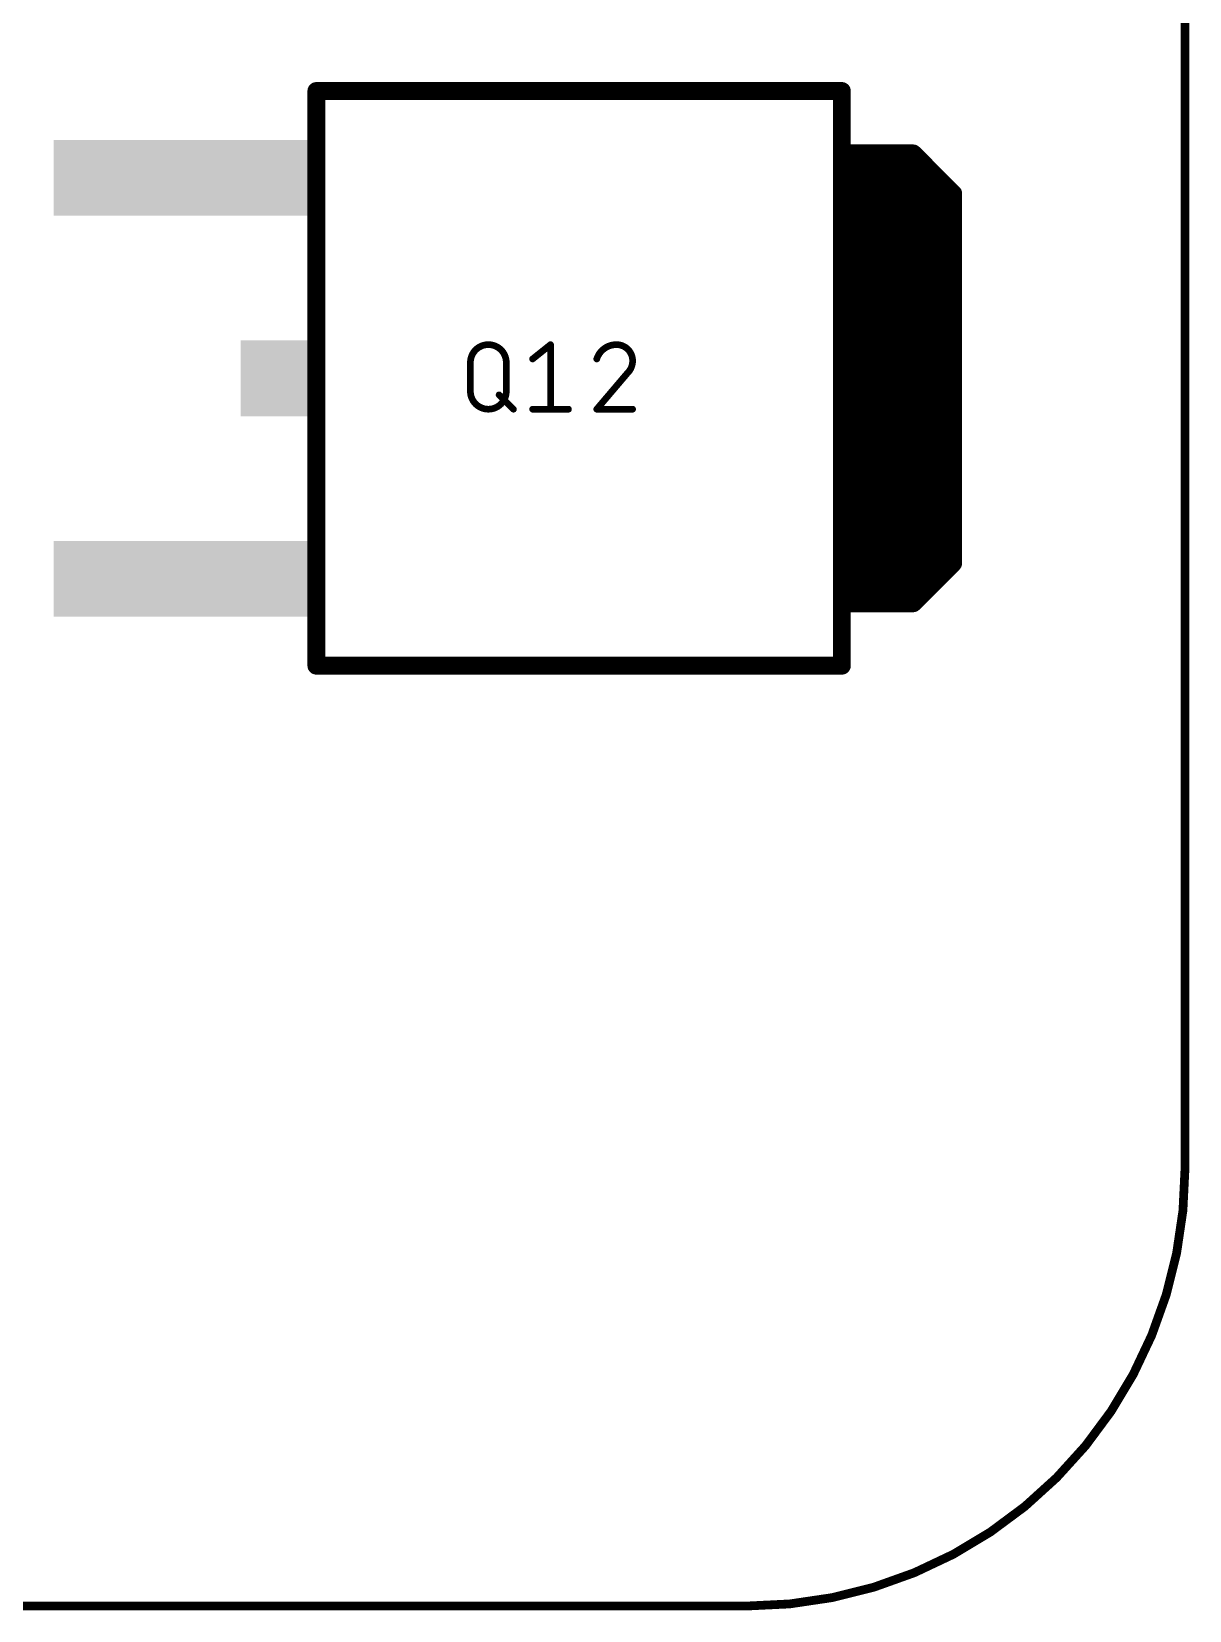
# Model space of a CAD drawing. Extents: x -0.1 to 70.1, y -0.1 to 54.
# Drawn here: x 56.84 to 70.05, y -0.05 to 17.95 of the extents above; entities that cross this region are included whole.
import ezdxf

# ---------------------------------------------------------------- set-up
doc = ezdxf.new("R2010")
doc.units = 0
for name, color, linetype in [('20', 31, 'CONTINUOUS'), ('21', 253, 'CONTINUOUS'), ('23', 53, 'CONTINUOUS'), ('25', 253, 'CONTINUOUS'), ('51', 253, 'CONTINUOUS')]:
    doc.layers.add(name, color=color, linetype=linetype)

# ---------------------------------------------------------------- blocks, each defined once
blk = doc.blocks.new('RECT')
blk.add_solid([(-0.5, -0.5), (0.5, -0.5), (-0.5, 0.5), (0.5, 0.5)])

msp = doc.modelspace()

# ---------------------------------------------------------------- linework, layer by layer
at = {"layer": '20', "const_width": 0.1}
for points in [[(70, 49), (70, 5)], [(5, 0), (65, 0)]]:
    msp.add_lwpolyline(points, dxfattribs=at)
at = {"layer": '20'}
for points, const_width in [([(65, 0, 0.4142), (70, 5)], 0.1), ([(70.025, 5, 1), (69.975, 5)], 0.05), ([(69.975, 5, 1), (70.025, 5)], 0.05), ([(65, 0.025, 1), (65, -0.025)], 0.05), ([(65, -0.025, 1), (65, 0.025)], 0.05)]:
    msp.add_lwpolyline(points, format="xyb", dxfattribs=dict(at, const_width=const_width))
at = {"layer": '21', "const_width": 0.2032}
for points in [[(60.091, 10.723), (60.091, 17.277)], [(60.091, 17.277), (66.0854, 17.2766)], [(66.0854, 10.7234), (60.091, 10.723)]]:
    msp.add_lwpolyline(points, dxfattribs=at)
at = {"layer": '21', "const_width": 0.1016}
for points in [[(60.1418, 17.277, 1), (60.0402, 17.277)], [(60.091, 17.3278, 1), (60.091, 17.2262)], [(66.0854, 17.2258, 1), (66.0854, 17.3274)], [(60.091, 10.7738, 1), (60.091, 10.6722)], [(66.0854, 10.6726, 1), (66.0854, 10.7742)], [(60.0402, 10.723, 1), (60.1418, 10.723)]]:
    msp.add_lwpolyline(points, format="xyb", dxfattribs=at)
at = {"layer": '23'}
msp.add_point((62.25, 14), dxfattribs=at)
at = {"layer": '25'}
for points, const_width in [([(62.2573, 14.1801, 1), (61.8481, 14.1801)], 0.0762), ([(62.7813, 14.3847, 1), (62.7432, 14.3847)], 0.0381), ([(62.7742, 14.3698, 1), (62.7503, 14.3996)], 0.0381), ([(63.5142, 14.3847, 0.3252), (63.2892, 14.221)], 0.0762), ([(63.5142, 14.4038, 1), (63.5142, 14.3657)], 0.0381), ([(63.6984, 14.2006, 0.4142), (63.5142, 14.3847)], 0.0762), ([(63.5142, 14.3657, 1), (63.5142, 14.4037)], 0.0381), ([(62.5457, 14.2359, 1), (62.5695, 14.2061)], 0.0381), ([(63.271, 14.2269, 1), (63.3073, 14.2151)], 0.0381), ([(63.637, 14.0573, 0.2053), (63.6984, 14.2006)], 0.0762), ([(63.7174, 14.2005, 1), (63.6793, 14.2006)], 0.0381), ([(61.8672, 14.1801, 1), (61.8291, 14.1801)], 0.0381), ([(61.8291, 14.1801, 1), (61.8672, 14.1801)], 0.0381), ([(62.2764, 14.1801, 1), (62.2383, 14.1801)], 0.0381), ([(62.2383, 14.1801, 1), (62.2764, 14.1801)], 0.0381), ([(63.6239, 14.0711, 1), (63.6501, 14.0435)], 0.0381), ([(63.6515, 14.045, 1), (63.6225, 14.0697)], 0.0381), ([(63.6793, 14.2006, 1), (63.7174, 14.2006)], 0.0381), ([(61.8481, 13.8527, 1), (62.2573, 13.8527)], 0.0762), ([(61.8671, 13.8527, 1), (61.829, 13.8527)], 0.0381), ([(61.8291, 13.8527, 1), (61.8672, 13.8527)], 0.0381), ([(62.2764, 13.8527, 1), (62.2383, 13.8527)], 0.0381), ([(62.2383, 13.8527, 1), (62.2764, 13.8527)], 0.0381), ([(62.1889, 13.8253, 1), (62.162, 13.7983)], 0.0381), ([(62.5576, 13.6672, 1), (62.5576, 13.6291)], 0.0381), ([(62.9669, 13.6291, 1), (62.9669, 13.6672)], 0.0381), ([(63.2892, 13.6672, 1), (63.2892, 13.6291)], 0.0381), ([(63.6984, 13.6291, 1), (63.6984, 13.6672)], 0.0381), ([(62.3257, 13.6346, 1), (62.3526, 13.6616)], 0.0381), ([(62.7432, 13.6481, 1), (62.7813, 13.6481)], 0.0381), ([(63.2746, 13.6604, 1), (63.3037, 13.6358)], 0.0381)]:
    msp.add_lwpolyline(points, format="xyb", dxfattribs=dict(at, const_width=const_width))
at = {"layer": '25', "const_width": 0.0762}
for points in [[(62.5576, 14.221), (62.7623, 14.3847)], [(62.7623, 14.3847), (62.7623, 13.6481)], [(61.8481, 13.8527), (61.8481, 14.1801)], [(62.2573, 14.1801), (62.2573, 13.8527)], [(63.637, 14.0573), (63.2892, 13.6481)], [(62.1755, 13.8118), (62.3392, 13.6481)], [(62.5576, 13.6481), (62.9669, 13.6481)], [(63.2892, 13.6481), (63.6984, 13.6481)]]:
    msp.add_lwpolyline(points, dxfattribs=at)
at = {"layer": '51'}
for points, const_width in [([(66.085, 17.277), (66.0846, 10.7226)], 0.2032), ([(66.187, 16.5654), (66.8982, 16.5654)], 0.2032), ([(66.187, 11.4346), (66.187, 16.5654)], 0.2032), ([(66.187, 16.5654), (66.8982, 16.5654)], 0.1998), ([(66.187, 11.4346), (66.187, 16.5654)], 0.1998), ([(66.8982, 16.5654), (67.3554, 16.1082)], 0.2032), ([(66.8982, 16.5654), (67.3554, 16.1082)], 0.1998), ([(66.187, 16.3836), (67.08, 16.3836)], 0.1998), ([(66.187, 16.1838), (67.2798, 16.1838)], 0.1998), ([(67.3554, 16.1082), (67.3554, 11.8918)], 0.2032), ([(67.3554, 16.1082), (67.3554, 11.8918)], 0.1998), ([(66.187, 15.984), (67.3554, 15.984)], 0.1998), ([(66.187, 15.7842), (67.3554, 15.7842)], 0.1998), ([(66.187, 15.5844), (67.3554, 15.5844)], 0.1998), ([(66.187, 15.3846), (67.3554, 15.3846)], 0.1998), ([(66.187, 15.1848), (67.3554, 15.1848)], 0.1998), ([(66.187, 14.985), (67.3554, 14.985)], 0.1998), ([(66.187, 14.7852), (67.3554, 14.7852)], 0.1998), ([(66.187, 14.5854), (67.3554, 14.5854)], 0.1998), ([(66.187, 14.3856), (67.3554, 14.3856)], 0.1998), ([(66.187, 14.1858), (67.3554, 14.1858)], 0.1998), ([(66.187, 13.986), (67.3554, 13.986)], 0.1998), ([(66.187, 13.7862), (67.3554, 13.7862)], 0.1998), ([(66.187, 13.5864), (67.3554, 13.5864)], 0.1998), ([(66.187, 13.3866), (67.3554, 13.3866)], 0.1998), ([(66.187, 13.1868), (67.3554, 13.1868)], 0.1998), ([(66.187, 12.987), (67.3554, 12.987)], 0.1998), ([(66.187, 12.7872), (67.3554, 12.7872)], 0.1998), ([(66.187, 12.5874), (67.3554, 12.5874)], 0.1998), ([(66.187, 12.3876), (67.3554, 12.3876)], 0.1998), ([(66.187, 12.1878), (67.3554, 12.1878)], 0.1998), ([(66.187, 11.988), (67.3554, 11.988)], 0.1998), ([(66.187, 11.7882), (67.2518, 11.7882)], 0.1998), ([(67.3554, 11.8918), (66.8982, 11.4346)], 0.2032), ([(67.3554, 11.8918), (66.8982, 11.4346)], 0.1998), ([(66.8982, 11.4346), (66.187, 11.4346)], 0.2032), ([(66.187, 11.5884), (67.052, 11.5884)], 0.1998), ([(66.8982, 11.4346), (66.187, 11.4346)], 0.1998)]:
    msp.add_lwpolyline(points, dxfattribs=dict(at, const_width=const_width))
for points, const_width in [([(66.1358, 17.277, 1), (66.0342, 17.277)], 0.1016), ([(66.187, 16.6162, 1), (66.187, 16.5146)], 0.1016), ([(66.2378, 16.5654, 1), (66.1362, 16.5654)], 0.1016), ([(66.187, 16.6153, 1), (66.187, 16.5155)], 0.0999), ([(66.2369, 16.5654, 1), (66.1371, 16.5654)], 0.0999), ([(66.9341, 16.6013, 1), (66.8623, 16.5295)], 0.1016), ([(66.9335, 16.6007, 1), (66.8629, 16.5301)], 0.0999), ([(66.8982, 16.5146, 1), (66.8982, 16.6162)], 0.1016), ([(66.8982, 16.5155, 1), (66.8982, 16.6153)], 0.0999), ([(66.187, 16.4336, 1), (66.187, 16.3337)], 0.0999), ([(67.08, 16.3337, 1), (67.08, 16.4336)], 0.0999), ([(66.187, 16.2338, 1), (66.187, 16.1339)], 0.0999), ([(67.2798, 16.1339, 1), (67.2798, 16.2338)], 0.0999), ([(67.4062, 16.1082, 1), (67.3046, 16.1082)], 0.1016), ([(67.4053, 16.1082, 1), (67.3055, 16.1082)], 0.0999), ([(66.187, 16.034, 1), (66.187, 15.934)], 0.0999), ([(67.3195, 16.0723, 1), (67.3913, 16.1441)], 0.1016), ([(67.3201, 16.0729, 1), (67.3907, 16.1435)], 0.0999), ([(67.3554, 15.934, 1), (67.3554, 16.034)], 0.0999), ([(66.187, 15.8342, 1), (66.187, 15.7342)], 0.0999), ([(67.3554, 15.7342, 1), (67.3554, 15.8342)], 0.0999), ([(66.187, 15.6344, 1), (66.187, 15.5344)], 0.0999), ([(67.3554, 15.5344, 1), (67.3554, 15.6344)], 0.0999), ([(66.187, 15.4346, 1), (66.187, 15.3346)], 0.0999), ([(67.3554, 15.3346, 1), (67.3554, 15.4346)], 0.0999), ([(66.187, 15.2348, 1), (66.187, 15.1349)], 0.0999), ([(67.3554, 15.1349, 1), (67.3554, 15.2348)], 0.0999), ([(66.187, 15.035, 1), (66.187, 14.9351)], 0.0999), ([(67.3554, 14.9351, 1), (67.3554, 15.035)], 0.0999), ([(66.187, 14.8352, 1), (66.187, 14.7353)], 0.0999), ([(67.3554, 14.7353, 1), (67.3554, 14.8352)], 0.0999), ([(66.187, 14.6354, 1), (66.187, 14.5354)], 0.0999), ([(67.3554, 14.5354, 1), (67.3554, 14.6354)], 0.0999), ([(66.187, 14.4356, 1), (66.187, 14.3356)], 0.0999), ([(67.3554, 14.3356, 1), (67.3554, 14.4356)], 0.0999), ([(66.187, 14.2358, 1), (66.187, 14.1358)], 0.0999), ([(67.3554, 14.1358, 1), (67.3554, 14.2358)], 0.0999), ([(66.187, 14.036, 1), (66.187, 13.936)], 0.0999), ([(67.3554, 13.936, 1), (67.3554, 14.036)], 0.0999), ([(66.187, 13.8362, 1), (66.187, 13.7363)], 0.0999), ([(67.3554, 13.7363, 1), (67.3554, 13.8362)], 0.0999), ([(66.187, 13.6364, 1), (66.187, 13.5365)], 0.0999), ([(67.3554, 13.5365, 1), (67.3554, 13.6364)], 0.0999), ([(66.187, 13.4366, 1), (66.187, 13.3367)], 0.0999), ([(67.3554, 13.3367, 1), (67.3554, 13.4366)], 0.0999), ([(66.187, 13.2368, 1), (66.187, 13.1368)], 0.0999), ([(67.3554, 13.1368, 1), (67.3554, 13.2368)], 0.0999), ([(66.187, 13.037, 1), (66.187, 12.937)], 0.0999), ([(67.3554, 12.937, 1), (67.3554, 13.037)], 0.0999), ([(66.187, 12.8372, 1), (66.187, 12.7372)], 0.0999), ([(67.3554, 12.7372, 1), (67.3554, 12.8372)], 0.0999), ([(66.187, 12.6374, 1), (66.187, 12.5374)], 0.0999), ([(67.3554, 12.5374, 1), (67.3554, 12.6374)], 0.0999), ([(66.187, 12.4376, 1), (66.187, 12.3377)], 0.0999), ([(67.3554, 12.3377, 1), (67.3554, 12.4376)], 0.0999), ([(66.187, 12.2378, 1), (66.187, 12.1379)], 0.0999), ([(67.3554, 12.1379, 1), (67.3554, 12.2378)], 0.0999), ([(66.187, 12.038, 1), (66.187, 11.9381)], 0.0999), ([(67.3554, 11.9381, 1), (67.3554, 12.038)], 0.0999), ([(66.187, 11.8382, 1), (66.187, 11.7382)], 0.0999), ([(67.2518, 11.7382, 1), (67.2518, 11.8382)], 0.0999), ([(67.3046, 11.8918, 1), (67.4062, 11.8918)], 0.1016), ([(67.3055, 11.8918, 1), (67.4053, 11.8918)], 0.0999), ([(67.3913, 11.8559, 1), (67.3195, 11.9277)], 0.1016), ([(67.3907, 11.8565, 1), (67.3201, 11.9271)], 0.0999), ([(66.187, 11.4854, 1), (66.187, 11.3838)], 0.1016), ([(66.187, 11.6384, 1), (66.187, 11.5384)], 0.0999), ([(66.187, 11.4846, 1), (66.187, 11.3847)], 0.0999), ([(66.8982, 11.3838, 1), (66.8982, 11.4854)], 0.1016), ([(66.8982, 11.3847, 1), (66.8982, 11.4846)], 0.0999), ([(67.052, 11.5384, 1), (67.052, 11.6384)], 0.0999), ([(66.1362, 11.4346, 1), (66.2378, 11.4346)], 0.1016), ([(66.1371, 11.4346, 1), (66.2369, 11.4346)], 0.0999), ([(66.8623, 11.4705, 1), (66.9341, 11.3987)], 0.1016), ([(66.8629, 11.4699, 1), (66.9335, 11.3993)], 0.0999), ([(66.0338, 10.7226, 1), (66.1354, 10.7226)], 0.1016)]:
    msp.add_lwpolyline(points, format="xyb", dxfattribs=dict(at, const_width=const_width))

# ---------------------------------------------------------------- block references
at = {"layer": '21', "xscale": 0.8636, "yscale": 0.762, "rotation": 270}
msp.add_blockref('RECT', (59.6084, 14), dxfattribs=at)
at = {"layer": '51', "xscale": 0.8636, "yscale": 2.8956, "rotation": 270}
for p in [(58.5416, 16.286), (58.5416, 11.714)]:
    msp.add_blockref('RECT', p, dxfattribs=at)

doc.saveas('drawing.dxf')
